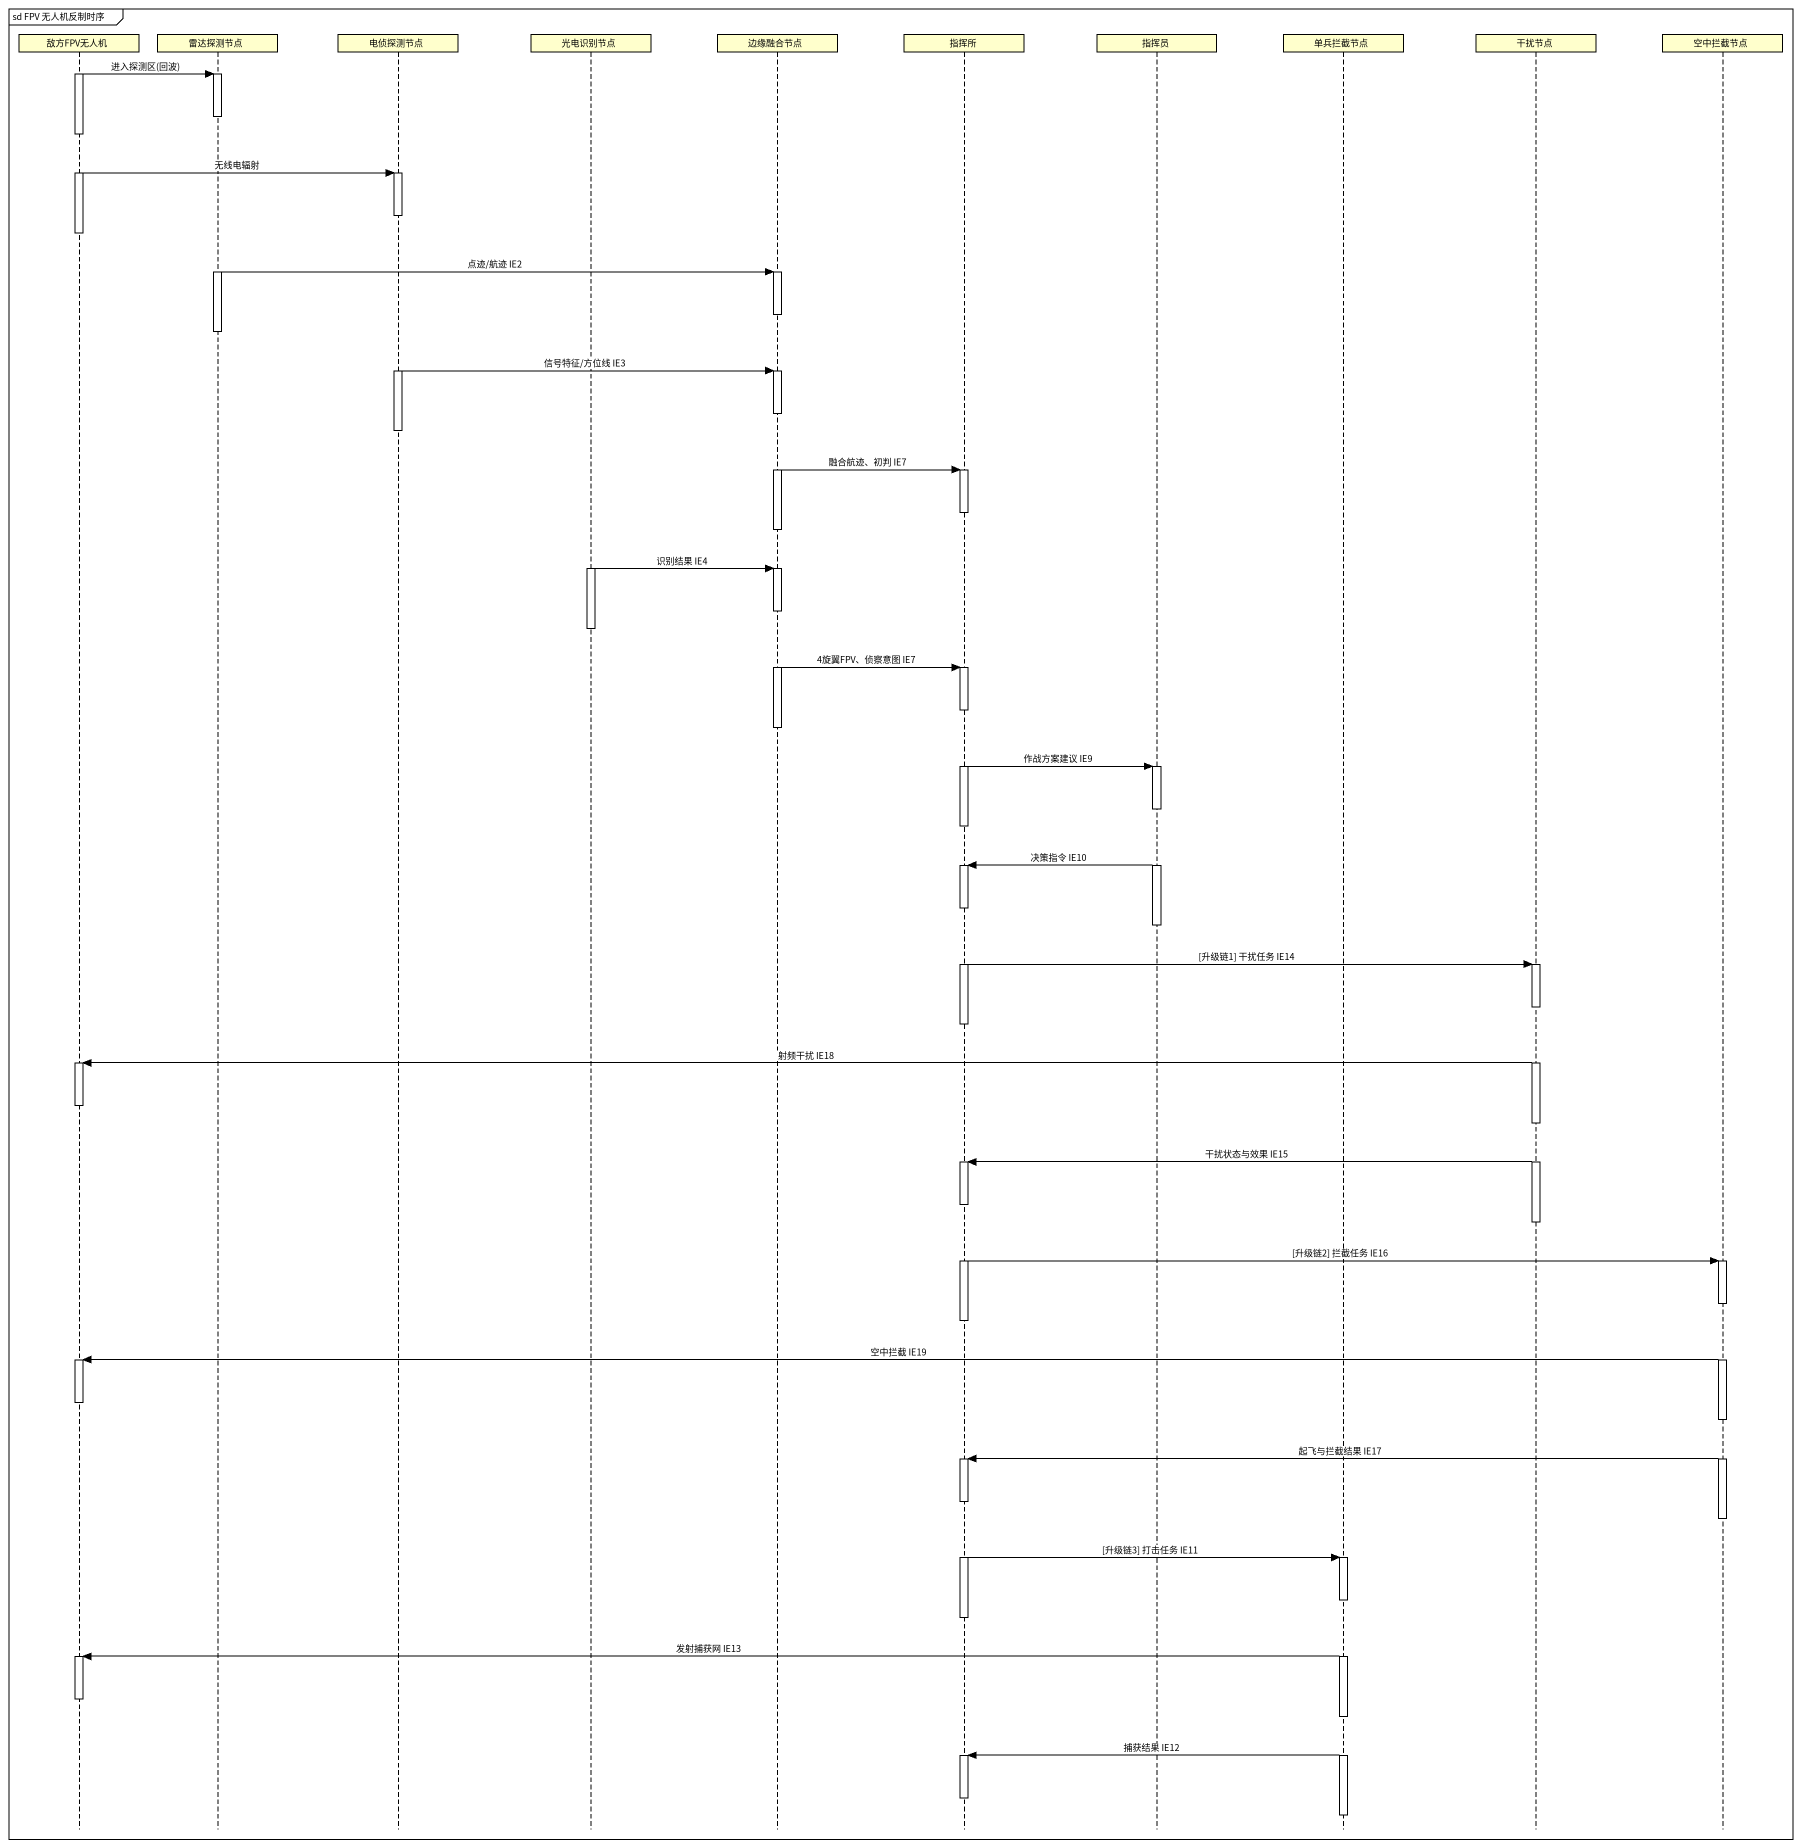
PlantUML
@startuml
mainframe sd FPV 无人机反制时序
hide footbox
participant 敌方FPV无人机
participant 雷达探测节点
participant 电侦探测节点
participant 光电识别节点
participant 边缘融合节点
participant 指挥所
participant 指挥员
participant 单兵拦截节点
participant 干扰节点
participant 空中拦截节点

activate 敌方FPV无人机
敌方FPV无人机 -> 雷达探测节点 : 进入探测区(回波)
activate 雷达探测节点
deactivate 雷达探测节点
敌方FPV无人机 -> 电侦探测节点 : 无线电辐射
activate 电侦探测节点
deactivate 电侦探测节点
deactivate 敌方FPV无人机
activate 雷达探测节点
雷达探测节点 -> 边缘融合节点 : 点迹/航迹 IE2
activate 边缘融合节点
deactivate 边缘融合节点
deactivate 雷达探测节点
activate 电侦探测节点
电侦探测节点 -> 边缘融合节点 : 信号特征/方位线 IE3
activate 边缘融合节点
deactivate 电侦探测节点
边缘融合节点 -> 指挥所 : 融合航迹、初判 IE7
activate 指挥所
deactivate 指挥所
deactivate 边缘融合节点
activate 光电识别节点
光电识别节点 -> 边缘融合节点 : 识别结果 IE4
activate 边缘融合节点
deactivate 光电识别节点
边缘融合节点 -> 指挥所 : 4旋翼FPV、侦察意图 IE7
activate 指挥所
deactivate 边缘融合节点
指挥所 -> 指挥员 : 作战方案建议 IE9
activate 指挥员
deactivate 指挥所
指挥员 -> 指挥所 : 决策指令 IE10
activate 指挥所
deactivate 指挥员
指挥所 -> 干扰节点 : [升级链1] 干扰任务 IE14
activate 干扰节点
deactivate 指挥所
干扰节点 -> 敌方FPV无人机 : 射频干扰 IE18
activate 敌方FPV无人机
deactivate 敌方FPV无人机
干扰节点 -> 指挥所 : 干扰状态与效果 IE15
activate 指挥所
deactivate 干扰节点
指挥所 -> 空中拦截节点 : [升级链2] 拦截任务 IE16
activate 空中拦截节点
deactivate 指挥所
空中拦截节点 -> 敌方FPV无人机 : 空中拦截 IE19
activate 敌方FPV无人机
deactivate 敌方FPV无人机
空中拦截节点 -> 指挥所 : 起飞与拦截结果 IE17
activate 指挥所
deactivate 空中拦截节点
指挥所 -> 单兵拦截节点 : [升级链3] 打击任务 IE11
activate 单兵拦截节点
deactivate 指挥所
单兵拦截节点 -> 敌方FPV无人机 : 发射捕获网 IE13
activate 敌方FPV无人机
deactivate 敌方FPV无人机
单兵拦截节点 -> 指挥所 : 捕获结果 IE12
activate 指挥所
deactivate 指挥所
deactivate 单兵拦截节点
@enduml
